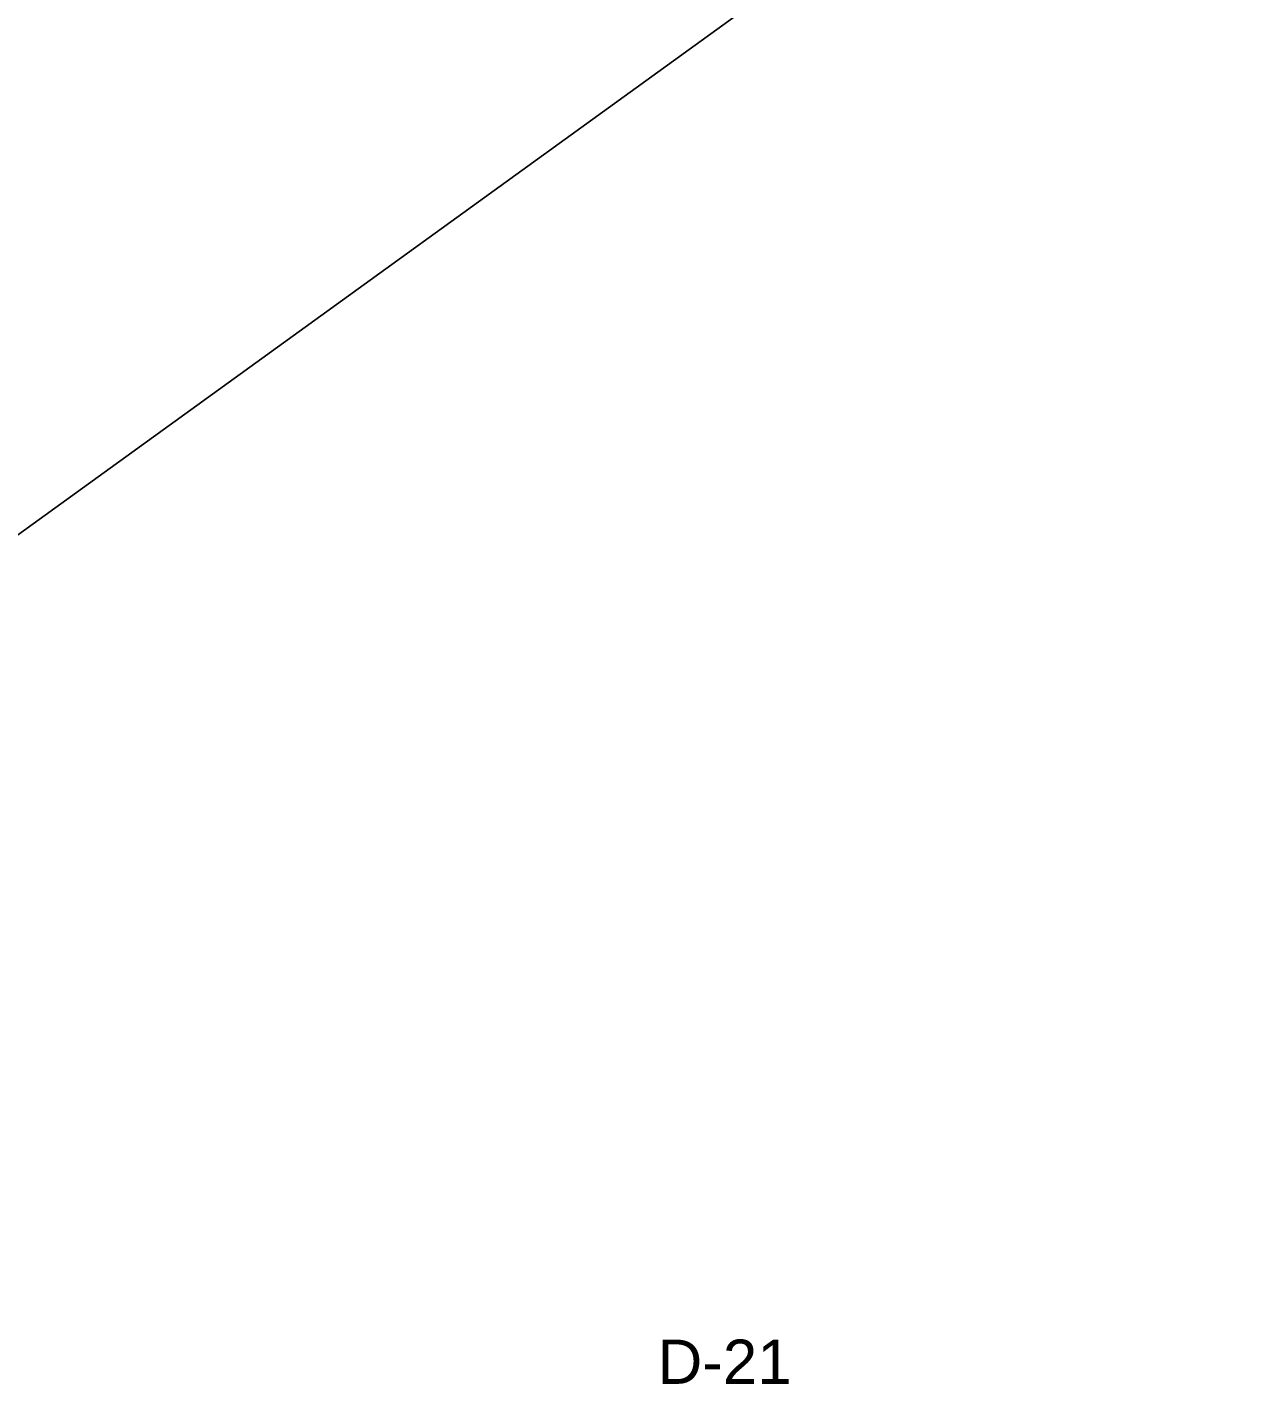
# Model space of a CAD drawing. Header units: metres. Extents: x 662613 to 666742, y 2728069 to 2732733.
# Drawn here: x 664559.8 to 664609.3, y 2729945.5 to 2730000.7 of the extents above; entities that cross this region are included whole.
import ezdxf
from ezdxf.enums import TextEntityAlignment as Align

# ---------------------------------------------------------------- set-up
doc = ezdxf.new("R2010")
doc.units = ezdxf.units.M
doc.header["$MEASUREMENT"] = 0
doc.layers.add('DQ_PLOT_ID', color=252, linetype='Continuous', lineweight=18)
doc.layers.add('Xref_DQ_MasterPlan_2024$0$DQ_PLOTS', color=252, linetype='Continuous', lineweight=15)
doc.styles.add('DQ_Plot_ID', font='arial.ttf')

# ---------------------------------------------------------------- blocks, each defined once
blk = doc.blocks.new('Xref_DQ_MasterPlan_2024')
at = {"layer": 'Xref_DQ_MasterPlan_2024$0$DQ_PLOTS'}
for points in [[(664487.701, 2730002.221), (664573.818, 2730064.507), (664573.861, 2730064.448), (664574.037, 2730064.575), (664577.341, 2730060.021), (664580.318, 2730055.938), (664585.312, 2730049.027), (664585.272, 2730048.999), (664585.307, 2730048.954), (664585.252, 2730048.915), (664585.841, 2730048.101), (664585.883, 2730048.138), (664585.903, 2730048.117), (664585.94, 2730048.149), (664588.415, 2730044.764), (664594.263, 2730036.689), (664601.38, 2730026.894), (664604.873, 2730022.053), (664608.555, 2730017.024), (664609.251, 2730016.061), (664520.158, 2729951.623)], [(664520.158, 2729951.623), (664609.251, 2730016.061)]]:
    blk.add_lwpolyline(points, dxfattribs=at)

msp = doc.modelspace()

# ---------------------------------------------------------------- block references
msp.add_blockref('Xref_DQ_MasterPlan_2024', (0, 0))

# ---------------------------------------------------------------- texts
at = {"layer": 'DQ_PLOT_ID', "style": 'DQ_Plot_ID'}
msp.add_text('D-21', height=1.8, dxfattribs=at).set_placement((664588.178, 2729945.493), align=Align.CENTER)

doc.saveas('drawing.dxf')
